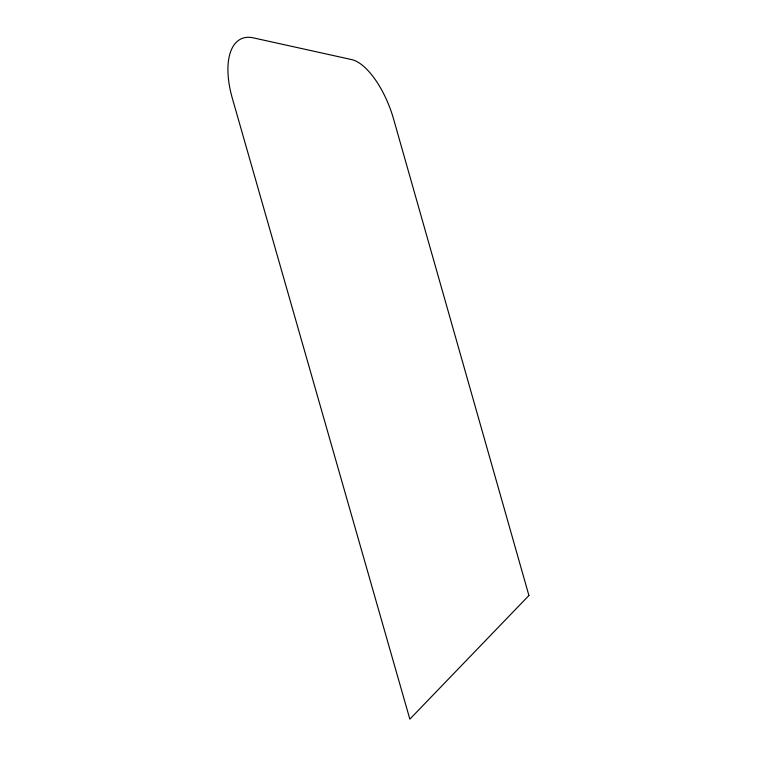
<?xml version="1.0" encoding="UTF-8"?>
<svg xmlns="http://www.w3.org/2000/svg" width="757" height="757" viewBox="0 0 757 757"><rect width="100%" height="100%" fill="white"/><g stroke="black" fill="none" stroke-linecap="round" stroke-linejoin="round"><path stroke-width="1.14" d="M528.916 595.504L409.849 719.15L232.361 98.391A70.344 33.696 66.2 0 1 253.264 37.85L351.683 59.595A59.377 24.763 68.7 0 1 393.508 118.792L528.916 595.504"/></g></svg>
